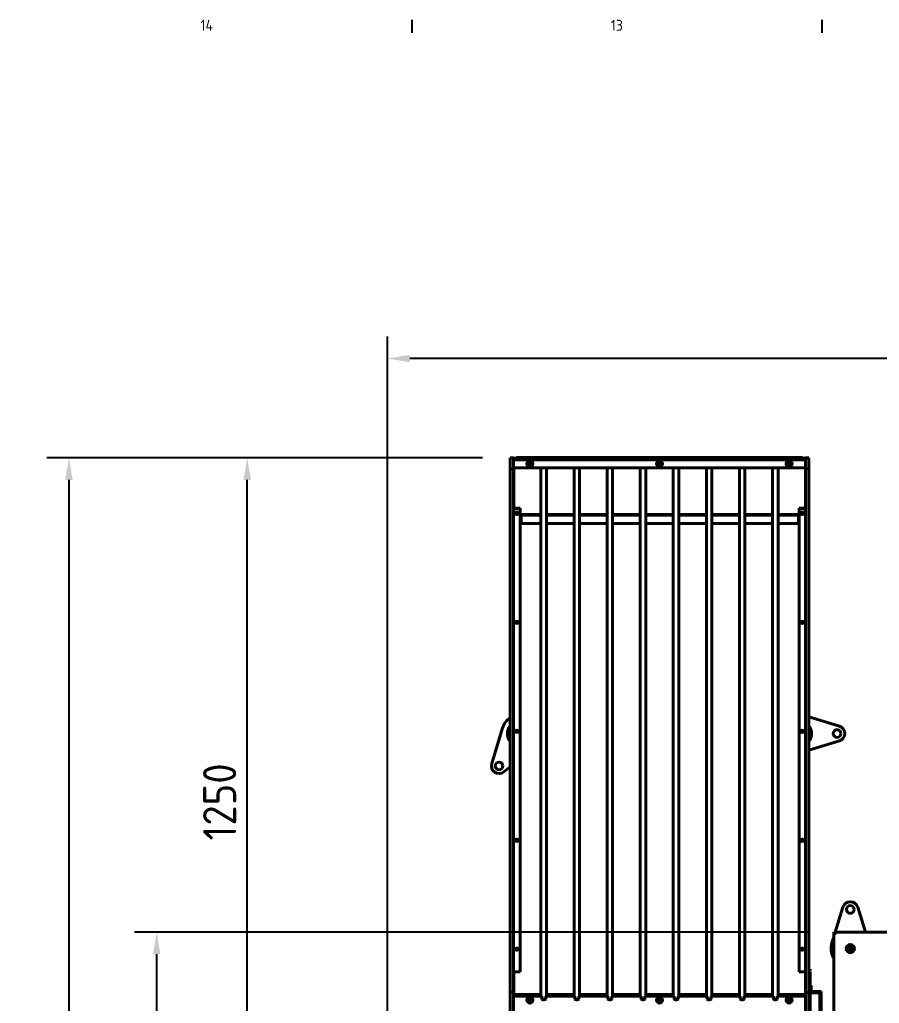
# Model space of a CAD drawing. Header units: millimetres. Extents: x 0 to 11890, y 0 to 8410.
# Drawn here: x 1517 to 3076, y 6450 to 8234 of the extents above; entities that cross this region are included whole.
import ezdxf

# ---------------------------------------------------------------- set-up
doc = ezdxf.new("R2010")
doc.units = ezdxf.units.MM
doc.header["$LTSCALE"] = 10
doc.layers.get('0').update_dxf_attribs({"color": 3, "lineweight": 25})
for name, color, linetype, lineweight in [('가시적인 것(ISO)', 3, 'Continuous', 40), ('가시적인 좁은 것(ISO)', 3, 'Continuous', 35), ('경계(ISO)', 7, 'Continuous', 25), ('치수(ISO)', 2, 'Continuous', 25)]:
    doc.layers.add(name, color=color, linetype=linetype, lineweight=lineweight)
doc.styles.add('문자 텍스트_PSTEK_POSCO', font='isocp.shx')
doc.styles.add('치수 텍스트_PSTEK_POSCO', font='isocp.shx')
doc.dimstyles.new('치수_PSTEK_POSCO', dxfattribs={"dimscale": 10, "dimtxt": 3, "dimasz": 2, "dimexe": 2, "dimexo": 2.5, "dimgap": 1, "dimtad": 1, "dimrnd": 1e-08, "dimdsep": 46, "dimtxsty": '치수 텍스트_PSTEK_POSCO', "dimcen": 0.09, "dimdle": 10, "dimclrd": 7, "dimclre": 7, "dimclrt": 2, "dimadec": 1, "dimazin": 2, "dimtfac": 1, "dimtmove": 0, "dimatfit": 3, "dimfxl": 0, "dimtolj": 1, "dimlwd": -1, "dimlwe": -1, "dimarcsym": 0})

# ---------------------------------------------------------------- blocks, each defined once
blk = doc.blocks.new('경계 Default Border')
at = {"layer": '경계(ISO)'}
for p, q in [((222.94, 821), (222.94, 823.4)), ((297.25, 821), (297.25, 823.4))]:
    blk.add_line(p, q, dxfattribs=at)
at = {"layer": '경계(ISO)', "color": 2, "char_height": 2, "attachment_point": 7, "style": '문자 텍스트_PSTEK_POSCO'}
for s, insert in [('14', (184.55, 821.4)), ('13', (258.97, 821.38))]:
    blk.add_mtext(s, dxfattribs=dict(at, insert=insert))
blk = doc.blocks.new('*D33')
at = {"layer": 'Defpoints', "color": 0}
for p in [(2184.8, 7619.6), (8116.8, 6944.6), (2184.8, 6219.6)]:
    blk.add_point(p, dxfattribs=at)
at = {"layer": '치수(ISO)', "color": 7}
for p, q in [((2184.8, 6269.6), (2184.8, 7659.6)), ((8116.8, 6994.6), (8116.8, 7659.6)), ((8076.8, 7619.6), (2224.8, 7619.6))]:
    blk.add_line(p, q, dxfattribs=at)
for points in [[(2224.8, 7626.3), (2224.8, 7612.9), (2184.8, 7619.6)], [(8076.8, 7626.3), (8076.8, 7612.9), (8116.8, 7619.6)]]:
    blk.add_solid(points, dxfattribs=at)
at = {"layer": '치수(ISO)', "color": 2, "insert": (5073.9, 7669.6), "char_height": 60, "attachment_point": 4, "style": '치수 텍스트_PSTEK_POSCO'}
blk.add_mtext('\\A1;5932', dxfattribs=at)
blk = doc.blocks.new('*D34')
at = {"layer": 'Defpoints', "color": 0}
for p in [(1930.1, 7439.6), (2406.8, 7439.6), (2082, 6189.6)]:
    blk.add_point(p, dxfattribs=at)
at = {"layer": '치수(ISO)', "color": 7}
for p, q in [((2356.8, 7439.6), (1890.1, 7439.6)), ((1930.1, 6229.6), (1930.1, 7399.6))]:
    blk.add_line(p, q, dxfattribs=at)
for points in [[(1923.4, 7399.6), (1936.8, 7399.6), (1930.1, 7439.6)], [(1923.4, 6229.6), (1936.8, 6229.6), (1930.1, 6189.6)]]:
    blk.add_solid(points, dxfattribs=at)
at = {"layer": '치수(ISO)', "color": 2, "insert": (1880.1, 6745.6), "char_height": 60, "attachment_point": 4, "rotation": 90, "style": '치수 텍스트_PSTEK_POSCO'}
blk.add_mtext('\\A1;1250', dxfattribs=at)
blk = doc.blocks.new('*D38')
at = {"layer": 'Defpoints', "color": 0}
for p in [(1765.9, 6579.6), (2998.8, 6579.6), (2543.8, 5809.6)]:
    blk.add_point(p, dxfattribs=at)
at = {"layer": '치수(ISO)', "color": 7}
for p, q in [((2948.8, 6579.6), (1725.9, 6579.6)), ((1765.9, 5849.6), (1765.9, 6539.6))]:
    blk.add_line(p, q, dxfattribs=at)
for points in [[(1759.3, 6539.6), (1772.6, 6539.6), (1765.9, 6579.6)], [(1759.3, 5849.6), (1772.6, 5849.6), (1765.9, 5809.6)]]:
    blk.add_solid(points, dxfattribs=at)
at = {"layer": '치수(ISO)', "color": 2, "insert": (1715.9, 6140.6), "char_height": 60, "attachment_point": 4, "rotation": 90, "style": '치수 텍스트_PSTEK_POSCO'}
blk.add_mtext('\\A1;770', dxfattribs=at)
blk = doc.blocks.new('*D39')
at = {"layer": 'Defpoints', "color": 0}
for p in [(2406.8, 7439.6), (1606.8, 5027.6), (4228.3, 5027.6)]:
    blk.add_point(p, dxfattribs=at)
at = {"layer": '치수(ISO)', "color": 7}
for p, q in [((2356.8, 7439.6), (1566.8, 7439.6)), ((1606.8, 7399.6), (1606.8, 5067.6)), ((4178.3, 5027.6), (1566.8, 5027.6))]:
    blk.add_line(p, q, dxfattribs=at)
for points in [[(1600.2, 7399.6), (1613.5, 7399.6), (1606.8, 7439.6)], [(1600.2, 5067.6), (1613.5, 5067.6), (1606.8, 5027.6)]]:
    blk.add_solid(points, dxfattribs=at)
at = {"layer": '치수(ISO)', "color": 2, "insert": (1556.8, 6159), "char_height": 60, "attachment_point": 4, "rotation": 90, "style": '치수 텍스트_PSTEK_POSCO'}
blk.add_mtext('\\A1;2412', dxfattribs=at)

msp = doc.modelspace()

# ---------------------------------------------------------------- linework, layer by layer
at = {"layer": '가시적인 것(ISO)'}
for p, q in [((2406.826, 7419.597), (2406.826, 7439.597)), ((2412.826, 7439.597), (2406.826, 7439.597)), ((2412.826, 7439.597), (2412.826, 7436.836)), ((2942.826, 7439.201), (2412.826, 7439.201)), ((2418.326, 7440.139), (2417.376, 7439.201)), ((2418.326, 7439.201), (2418.326, 7440.139)), ((2418.326, 7440.139), (2937.326, 7440.139)), ((2418.326, 7439.201), (2937.326, 7439.201)), ((2938.277, 7439.201), (2937.326, 7440.139)), ((2937.326, 7440.139), (2937.326, 7439.201)), ((2942.826, 7439.597), (2942.826, 7436.836)), ((2942.826, 7439.597), (2948.826, 7439.597)), ((2948.826, 7419.597), (2948.826, 7439.597)), ((2412.826, 7437.949), (2942.826, 7437.949)), ((2942.826, 7437.949), (2412.826, 7437.949)), ((2412.826, 7436.072), (2412.826, 7436.836)), ((2942.826, 7436.072), (2412.826, 7436.072)), ((2412.826, 7433.338), (2412.826, 7436.072)), ((2412.826, 7433.338), (2412.826, 7419.597)), ((2412.826, 7421.257), (2942.826, 7421.257)), ((2413.326, 7348.531), (2413.326, 7421.257)), ((2462.826, 6464.138), (2462.826, 7421.257)), ((2472.826, 6464.138), (2472.826, 7421.257)), ((2522.826, 6464.138), (2522.826, 7421.257)), ((2532.826, 6464.138), (2532.826, 7421.257)), ((2582.826, 6464.138), (2582.826, 7421.257)), ((2592.826, 6464.138), (2592.826, 7421.257)), ((2642.826, 6464.138), (2642.826, 7421.257)), ((2652.826, 6464.138), (2652.826, 7421.257)), ((2702.826, 6464.138), (2702.826, 7421.257)), ((2712.826, 6464.138), (2712.826, 7421.257)), ((2762.826, 6464.138), (2762.826, 7421.257)), ((2772.826, 6464.138), (2772.826, 7421.257)), ((2822.826, 6464.138), (2822.826, 7421.257)), ((2832.826, 6464.138), (2832.826, 7421.257)), ((2882.826, 6464.138), (2882.826, 7421.257)), ((2892.826, 6464.138), (2892.826, 7421.257)), ((2942.326, 7421.257), (2942.326, 7348.531)), ((2942.826, 7436.836), (2942.826, 7436.072)), ((2942.826, 7436.072), (2942.826, 7433.338)), ((2942.826, 7433.338), (2942.826, 7419.597)), ((2406.826, 6470.562), (2406.826, 7419.597)), ((2412.826, 6470.562), (2412.826, 7419.597)), ((2942.826, 6470.562), (2942.826, 7419.597)), ((2948.826, 6470.562), (2948.826, 7419.597)), ((2424.826, 7348.531), (2412.826, 7348.531)), ((2412.826, 7346.81), (2424.826, 7346.81)), ((2424.826, 7346.81), (2424.826, 7348.531)), ((2424.826, 6507.275), (2424.826, 7346.81)), ((2426.826, 7336.697), (2462.826, 7336.697)), ((2426.826, 7335.446), (2426.826, 7336.697)), ((2426.826, 7335.446), (2462.826, 7335.446)), ((2426.826, 7320.631), (2426.826, 7335.446)), ((2472.826, 7336.697), (2522.826, 7336.697)), ((2472.826, 7335.446), (2522.826, 7335.446)), ((2532.826, 7336.697), (2582.826, 7336.697)), ((2532.826, 7335.446), (2582.826, 7335.446)), ((2592.826, 7336.697), (2642.826, 7336.697)), ((2592.826, 7335.446), (2642.826, 7335.446)), ((2652.826, 7336.697), (2702.826, 7336.697)), ((2652.826, 7335.446), (2702.826, 7335.446)), ((2712.826, 7336.697), (2762.826, 7336.697)), ((2712.826, 7335.446), (2762.826, 7335.446)), ((2772.826, 7336.697), (2822.826, 7336.697)), ((2772.826, 7335.446), (2822.826, 7335.446)), ((2832.826, 7336.697), (2882.826, 7336.697)), ((2832.826, 7335.446), (2882.826, 7335.446)), ((2892.826, 7336.697), (2929.826, 7336.697)), ((2892.826, 7335.446), (2929.826, 7335.446)), ((2929.826, 7336.697), (2929.826, 7335.446)), ((2929.826, 7335.446), (2929.826, 7320.631)), ((2930.826, 7348.531), (2930.826, 7346.81)), ((2942.826, 7348.531), (2930.826, 7348.531)), ((2930.826, 7346.81), (2942.826, 7346.81)), ((2930.826, 6507.275), (2930.826, 7346.81)), ((2426.826, 7320.631), (2462.826, 7320.631)), ((2472.826, 7320.631), (2522.826, 7320.631)), ((2532.826, 7320.631), (2582.826, 7320.631)), ((2592.826, 7320.631), (2642.826, 7320.631)), ((2652.826, 7320.631), (2702.826, 7320.631)), ((2712.826, 7320.631), (2762.826, 7320.631)), ((2772.826, 7320.631), (2822.826, 7320.631)), ((2832.826, 7320.631), (2882.826, 7320.631)), ((2892.826, 7320.631), (2929.826, 7320.631)), ((2948.826, 6970.044), (3003.967, 6952.971)), ((2373.486, 6885.01), (2393.363, 6949.855)), ((3003.967, 6926.223), (2948.826, 6909.15)), ((2406.826, 6878.907), (2395.596, 6869.958)), ((2996.476, 6579.597), (3010.453, 6624.738)), ((3037.2, 6624.738), (3051.177, 6579.597)), ((2990.392, 6559.949), (2993.826, 6571.04)), ((2993.826, 6579.597), (2993.826, 6574.597)), ((2998.826, 6579.597), (2993.826, 6579.597)), ((2993.826, 6574.597), (2998.826, 6579.597)), ((2993.826, 6574.597), (2993.826, 6237.597)), ((3953.826, 6579.597), (2998.826, 6579.597)), ((2950.826, 6512.097), (2948.826, 6512.097)), ((2950.826, 6510.097), (2950.826, 6512.097)), ((2424.826, 6507.275), (2412.826, 6507.275)), ((2413.326, 6466.328), (2413.326, 6507.275)), ((2942.826, 6507.275), (2930.826, 6507.275)), ((2942.326, 6507.275), (2942.326, 6466.328)), ((2950.826, 6510.097), (2948.826, 6510.097)), ((2950.826, 6508.097), (2948.826, 6508.097)), ((2948.826, 6503.097), (2950.826, 6503.097)), ((2950.826, 6503.097), (2950.826, 6508.097)), ((2950.826, 6356.097), (2950.826, 6503.097)), ((2952.826, 6482.597), (2950.826, 6482.597)), ((2952.826, 6471.597), (2952.826, 6482.597)), ((2406.826, 6470.562), (2406.826, 6420.752)), ((2412.826, 6420.752), (2412.826, 6470.562)), ((2462.826, 6466.328), (2412.826, 6466.328)), ((2462.826, 6465.076), (2412.826, 6465.076)), ((2462.826, 6465.076), (2412.826, 6465.076)), ((2464.256, 6463.59), (2412.826, 6463.59)), ((2464.256, 6457.664), (2464.256, 6463.59)), ((2471.397, 6463.59), (2471.397, 6457.664)), ((2524.256, 6463.59), (2471.397, 6463.59)), ((2522.826, 6466.328), (2472.826, 6466.328)), ((2522.826, 6465.076), (2472.826, 6465.076)), ((2522.826, 6465.076), (2472.826, 6465.076)), ((2524.256, 6457.664), (2524.256, 6463.59)), ((2531.397, 6463.59), (2531.397, 6457.664)), ((2584.256, 6463.59), (2531.397, 6463.59)), ((2582.826, 6466.328), (2532.826, 6466.328)), ((2582.826, 6465.076), (2532.826, 6465.076)), ((2582.826, 6465.076), (2532.826, 6465.076)), ((2584.256, 6457.664), (2584.256, 6463.59)), ((2591.397, 6463.59), (2591.397, 6457.664)), ((2644.256, 6463.59), (2591.397, 6463.59)), ((2642.826, 6466.328), (2592.826, 6466.328)), ((2642.826, 6465.076), (2592.826, 6465.076)), ((2642.826, 6465.076), (2592.826, 6465.076)), ((2644.256, 6457.664), (2644.256, 6463.59)), ((2651.397, 6463.59), (2651.397, 6457.664)), ((2704.256, 6463.59), (2651.397, 6463.59)), ((2702.826, 6466.328), (2652.826, 6466.328)), ((2702.826, 6465.076), (2652.826, 6465.076)), ((2702.826, 6465.076), (2652.826, 6465.076)), ((2704.256, 6457.664), (2704.256, 6463.59)), ((2711.397, 6463.59), (2711.397, 6457.664)), ((2764.256, 6463.59), (2711.397, 6463.59)), ((2762.826, 6466.328), (2712.826, 6466.328)), ((2762.826, 6465.076), (2712.826, 6465.076)), ((2762.826, 6465.076), (2712.826, 6465.076)), ((2764.256, 6457.664), (2764.256, 6463.59)), ((2771.397, 6463.59), (2771.397, 6457.664)), ((2824.256, 6463.59), (2771.397, 6463.59)), ((2822.826, 6466.328), (2772.826, 6466.328)), ((2822.826, 6465.076), (2772.826, 6465.076)), ((2822.826, 6465.076), (2772.826, 6465.076)), ((2824.256, 6457.664), (2824.256, 6463.59)), ((2831.397, 6463.59), (2831.397, 6457.664)), ((2884.256, 6463.59), (2831.397, 6463.59)), ((2882.826, 6466.328), (2832.826, 6466.328)), ((2882.826, 6465.076), (2832.826, 6465.076)), ((2882.826, 6465.076), (2832.826, 6465.076)), ((2884.256, 6457.664), (2884.256, 6463.59)), ((2891.397, 6463.59), (2891.397, 6457.664)), ((2942.826, 6463.59), (2891.397, 6463.59)), ((2942.826, 6466.328), (2892.826, 6466.328)), ((2942.826, 6465.076), (2892.826, 6465.076)), ((2942.826, 6465.076), (2892.826, 6465.076)), ((2942.826, 6420.752), (2942.826, 6470.562)), ((2948.826, 6470.562), (2948.826, 6420.752)), ((2950.826, 6469.597), (2968.826, 6469.597)), ((2970.826, 6471.597), (2952.826, 6471.597)), ((2968.826, 6469.597), (2968.826, 6389.597)), ((2970.826, 6387.597), (2970.826, 6471.597))]:
    msp.add_line(p, q, dxfattribs=at)
for centre, radius in [((2999.826, 6939.597), 7), ((2386.871, 6880.907), 7), ((3023.826, 6620.597), 7), ((3023.826, 6549.597), 7.5), ((3023.826, 6549.597), 4.5), ((3023.826, 6549.597), 3.323)]:
    msp.add_circle(centre, radius, dxfattribs=at)
for centre, radius, start, end in [((2426.826, 6939.597), 35, 124.849905, 162.957802), ((2426.826, 6939.597), 24.737, 143.951139, 216.048861), ((2928.826, 6939.597), 24.737, 323.951139, 36.048861), ((2999.826, 6939.597), 14, 287.203994, 72.796006), ((2386.871, 6880.907), 14, 162.957802, 308.549813), ((3023.826, 6620.597), 14, 17.203994, 162.796006), ((3023.826, 6549.597), 35, 162.796006, 211.002719)]:
    msp.add_arc(centre, radius, start, end, dxfattribs=at)
for centre, major_axis in [((2442.826, 7428.664), (-5.5, 0)), ((2442.826, 7429.603), (-3.3, 0)), ((2677.826, 7428.664), (-5.5, 0)), ((2677.826, 7429.603), (-3.3, 0)), ((2912.826, 7428.664), (-5.5, 0)), ((2912.826, 7429.603), (-3.3, 0)), ((2418.826, 7338.711), (-2.067, 0)), ((2936.826, 7338.711), (-2.067, 0)), ((2418.826, 7141.173), (-2.067, 0)), ((2936.826, 7141.173), (-2.067, 0)), ((2418.826, 6943.636), (-2.067, 0)), ((2936.826, 6943.636), (-2.067, 0)), ((2418.826, 6746.098), (-2.067, 0)), ((2936.826, 6746.098), (-2.067, 0)), ((2418.826, 6548.56), (-2.067, 0)), ((2936.826, 6548.56), (-2.067, 0)), ((2442.826, 6456.182), (5.5, 0)), ((2442.826, 6457.121), (3.3, 0)), ((2677.826, 6456.182), (5.5, 0)), ((2677.826, 6457.121), (3.3, 0)), ((2912.826, 6456.182), (5.5, 0)), ((2912.826, 6457.121), (3.3, 0))]:
    msp.add_ellipse(centre, major_axis=major_axis, ratio=0.98768834, dxfattribs=at)
for centre, major_axis, ratio, start_param, end_param in [((2442.826, 7429.603), (-5.5, 0), 0.98768834, 0.08649934, 3.05509331), ((2442.826, 7430.542), (-3.3, 0), 0.98768834, 0.14448807, 2.99710458), ((2442.826, 7431.793), (2.459, 0), 0.98768834, 3.14810529, 6.27667267), ((2442.826, 7432.732), (-2.459, 0), 0.98768834, 0.33960761, 2.80198504), ((2677.826, 7429.603), (-5.5, 0), 0.98768834, 0.08649934, 3.05509331), ((2677.826, 7430.542), (-3.3, 0), 0.98768834, 0.14448807, 2.99710458), ((2677.826, 7431.793), (2.459, 0), 0.98768834, 3.14810529, 6.27667267), ((2677.826, 7432.732), (-2.459, 0), 0.98768834, 0.33960761, 2.80198504), ((2912.826, 7429.603), (-5.5, 0), 0.98768834, 0.08649934, 3.05509331), ((2912.826, 7430.542), (-3.3, 0), 0.98768834, 0.14448807, 2.99710458), ((2912.826, 7431.793), (2.459, 0), 0.98768834, 3.14810529, 6.27667267), ((2912.826, 7432.732), (-2.459, 0), 0.98768834, 0.33960761, 2.80198504), ((2418.826, 7340.432), (2.067, 0), 0.98768834, 3.57662419, 5.84815377), ((2936.826, 7340.432), (2.067, 0), 0.98768834, 3.57662419, 5.84815377), ((2418.826, 7142.894), (2.067, 0), 0.98768834, 3.57662419, 5.84815377), ((2936.826, 7142.894), (2.067, 0), 0.98768834, 3.57662419, 5.84815377), ((2418.826, 6945.357), (2.067, 0), 0.98768834, 3.57662419, 5.84815377), ((2936.826, 6945.357), (2.067, 0), 0.98768834, 3.57662419, 5.84815377), ((2418.826, 6747.819), (2.067, 0), 0.98768834, 3.57662419, 5.84815377), ((2936.826, 6747.819), (2.067, 0), 0.98768834, 3.57662419, 5.84815377), ((2418.826, 6550.281), (2.067, 0), 0.98768834, 3.57662419, 5.84815377), ((2936.826, 6550.281), (2.067, 0), 0.98768834, 3.57662419, 5.84815377), ((2442.826, 6457.669), (-3.3, 0), 0.98768834, 0.08409082, 3.05750184), ((2442.826, 6458.92), (2.459, 0), 0.98768834, 2.97011762, 6.45466034), ((2442.826, 6459.859), (-2.459, 0), 0.98768834, 0.20967615, 2.9319165), ((2467.826, 6464.138), (-5, 0), 0.15643447, 0, 0.7753975), ((2467.826, 6458.705), (-5, 0), 0.15643447, 0.7753975, 2.36619516), ((2467.826, 6458.211), (4.5, 0), 0.15643447, 3.79586324, 5.62891472), ((2467.826, 6464.138), (5, 0), 0.15643447, 5.50778781, 6.28318531), ((2527.826, 6464.138), (-5, 0), 0.15643447, 0, 0.7753975), ((2527.826, 6458.705), (-5, 0), 0.15643447, 0.7753975, 2.36619516), ((2527.826, 6458.211), (4.5, 0), 0.15643447, 3.79586324, 5.62891472), ((2527.826, 6464.138), (5, 0), 0.15643447, 5.50778781, 6.28318531), ((2587.826, 6464.138), (-5, 0), 0.15643447, 0, 0.7753975), ((2587.826, 6458.705), (-5, 0), 0.15643447, 0.7753975, 2.36619516), ((2587.826, 6458.211), (4.5, 0), 0.15643447, 3.79586324, 5.62891472), ((2587.826, 6464.138), (5, 0), 0.15643447, 5.50778781, 6.28318531), ((2647.826, 6464.138), (-5, 0), 0.15643447, 0, 0.7753975), ((2647.826, 6458.705), (-5, 0), 0.15643447, 0.7753975, 2.36619516), ((2647.826, 6458.211), (4.5, 0), 0.15643447, 3.79586324, 5.62891472), ((2647.826, 6464.138), (5, 0), 0.15643447, 5.50778781, 6.28318531), ((2677.826, 6457.669), (-3.3, 0), 0.98768834, 0.08409082, 3.05750184), ((2677.826, 6458.92), (2.459, 0), 0.98768834, 2.97011762, 6.45466034), ((2677.826, 6459.859), (-2.459, 0), 0.98768834, 0.20967615, 2.9319165), ((2707.826, 6464.138), (-5, 0), 0.15643447, 0, 0.7753975), ((2707.826, 6458.705), (-5, 0), 0.15643447, 0.7753975, 2.36619516), ((2707.826, 6458.211), (4.5, 0), 0.15643447, 3.79586324, 5.62891472), ((2707.826, 6464.138), (5, 0), 0.15643447, 5.50778781, 6.28318531), ((2767.826, 6464.138), (-5, 0), 0.15643447, 0, 0.7753975), ((2767.826, 6458.705), (-5, 0), 0.15643447, 0.7753975, 2.36619516), ((2767.826, 6458.211), (4.5, 0), 0.15643447, 3.79586324, 5.62891472), ((2767.826, 6464.138), (5, 0), 0.15643447, 5.50778781, 6.28318531), ((2827.826, 6464.138), (-5, 0), 0.15643447, 0, 0.7753975), ((2827.826, 6458.705), (-5, 0), 0.15643447, 0.7753975, 2.36619516), ((2827.826, 6458.211), (4.5, 0), 0.15643447, 3.79586324, 5.62891472), ((2827.826, 6464.138), (5, 0), 0.15643447, 5.50778781, 6.28318531), ((2887.826, 6464.138), (-5, 0), 0.15643447, 0, 0.7753975), ((2887.826, 6458.705), (-5, 0), 0.15643447, 0.7753975, 2.36619516), ((2887.826, 6458.211), (4.5, 0), 0.15643447, 3.79586324, 5.62891472), ((2887.826, 6464.138), (5, 0), 0.15643447, 5.50778781, 6.28318531), ((2912.826, 6457.669), (-3.3, 0), 0.98768834, 0.08409082, 3.05750184), ((2912.826, 6458.92), (2.459, 0), 0.98768834, 2.97011762, 6.45466034), ((2912.826, 6459.859), (-2.459, 0), 0.98768834, 0.20967615, 2.9319165), ((2442.826, 6457.121), (-5.5, 0), 0.98768834, 0.08649934, 3.05509331), ((2677.826, 6457.121), (-5.5, 0), 0.98768834, 0.08649934, 3.05509331), ((2912.826, 6457.121), (-5.5, 0), 0.98768834, 0.08649934, 3.05509331)]:
    msp.add_ellipse(centre, major_axis=major_axis, ratio=ratio, start_param=start_param, end_param=end_param, dxfattribs=at)
for points in [[(2471.397, 6457.664), (2467.826, 6456.151), (2464.256, 6457.664)], [(2531.397, 6457.664), (2527.826, 6456.151), (2524.256, 6457.664)], [(2591.397, 6457.664), (2587.826, 6456.151), (2584.256, 6457.664)], [(2651.397, 6457.664), (2647.826, 6456.151), (2644.256, 6457.664)], [(2711.397, 6457.664), (2707.826, 6456.151), (2704.256, 6457.664)], [(2771.397, 6457.664), (2767.826, 6456.151), (2764.256, 6457.664)], [(2831.397, 6457.664), (2827.826, 6456.151), (2824.256, 6457.664)], [(2891.397, 6457.664), (2887.826, 6456.151), (2884.256, 6457.664)]]:
    msp.add_rational_spline(points, [1, 1.42857142857, 1], degree=2, dxfattribs=at)
at = {"layer": '가시적인 좁은 것(ISO)'}
for p, q in [((2406.826, 7419.597), (2412.826, 7419.597)), ((2948.826, 7419.597), (2942.826, 7419.597)), ((2418.826, 6943.315), (2418.826, 6945.677)), ((2936.826, 6943.315), (2936.826, 6945.677)), ((2418.826, 6745.777), (2418.826, 6748.14)), ((2936.826, 6745.777), (2936.826, 6748.14)), ((2418.826, 6548.24), (2418.826, 6550.602)), ((2936.826, 6548.24), (2936.826, 6550.602)), ((2412.826, 6470.562), (2406.826, 6470.562)), ((2942.826, 6470.562), (2948.826, 6470.562))]:
    msp.add_line(p, q, dxfattribs=at)
for centre, radius, start, end in [((2426.826, 6939.597), 23.512, 148.281643, 211.718357), ((2928.826, 6939.597), 23.512, 328.281643, 31.718357), ((3023.826, 6549.597), 4, 170, 80)]:
    msp.add_arc(centre, radius, start, end, dxfattribs=at)

# ---------------------------------------------------------------- block references
at = {"xscale": 10, "yscale": 10, "zscale": 10}
msp.add_blockref('경계 Default Border', (0, 0), dxfattribs=at)

# ---------------------------------------------------------------- dimensions: what is measured, and where the dimension line sits
at = {"layer": '치수(ISO)', "color": 7}
for base, p1, p2, angle, override, picture, middle in [((2184.826, 7619.597), (8116.826, 6944.597), (2184.826, 6219.597), 180, {"dimscale": 20, "dimtofl": 0, "dimatfit": 1}, '*D33', (5150.826, 7619.597)), ((1606.826, 5027.597), (2406.826, 7439.597), (4228.326, 5027.597), 90, {"dimscale": 20, "dimtofl": 0, "dimatfit": 1}, '*D39', (1606.826, 6233.597)), ((1930.089, 7439.597), (2082.046, 6189.597), (2406.826, 7439.597), 90, {"dimscale": 20, "dimse1": 1, "dimtofl": 0, "dimatfit": 1}, '*D34', (1930.089, 6814.597)), ((1765.948, 6579.597), (2543.826, 5809.597), (2998.826, 6579.597), 90, {"dimscale": 20, "dimse1": 1, "dimtofl": 0, "dimatfit": 1}, '*D38', (1765.948, 6194.597))]:
    dim = msp.add_linear_dim(base=base, p1=p1, p2=p2, angle=angle, dimstyle='치수_PSTEK_POSCO', override=override, dxfattribs=at)
    dim.commit()
    dim.dimension.update_dxf_attribs({"geometry": picture, "text_midpoint": middle, "dimtype": 160})

doc.saveas('drawing.dxf')
